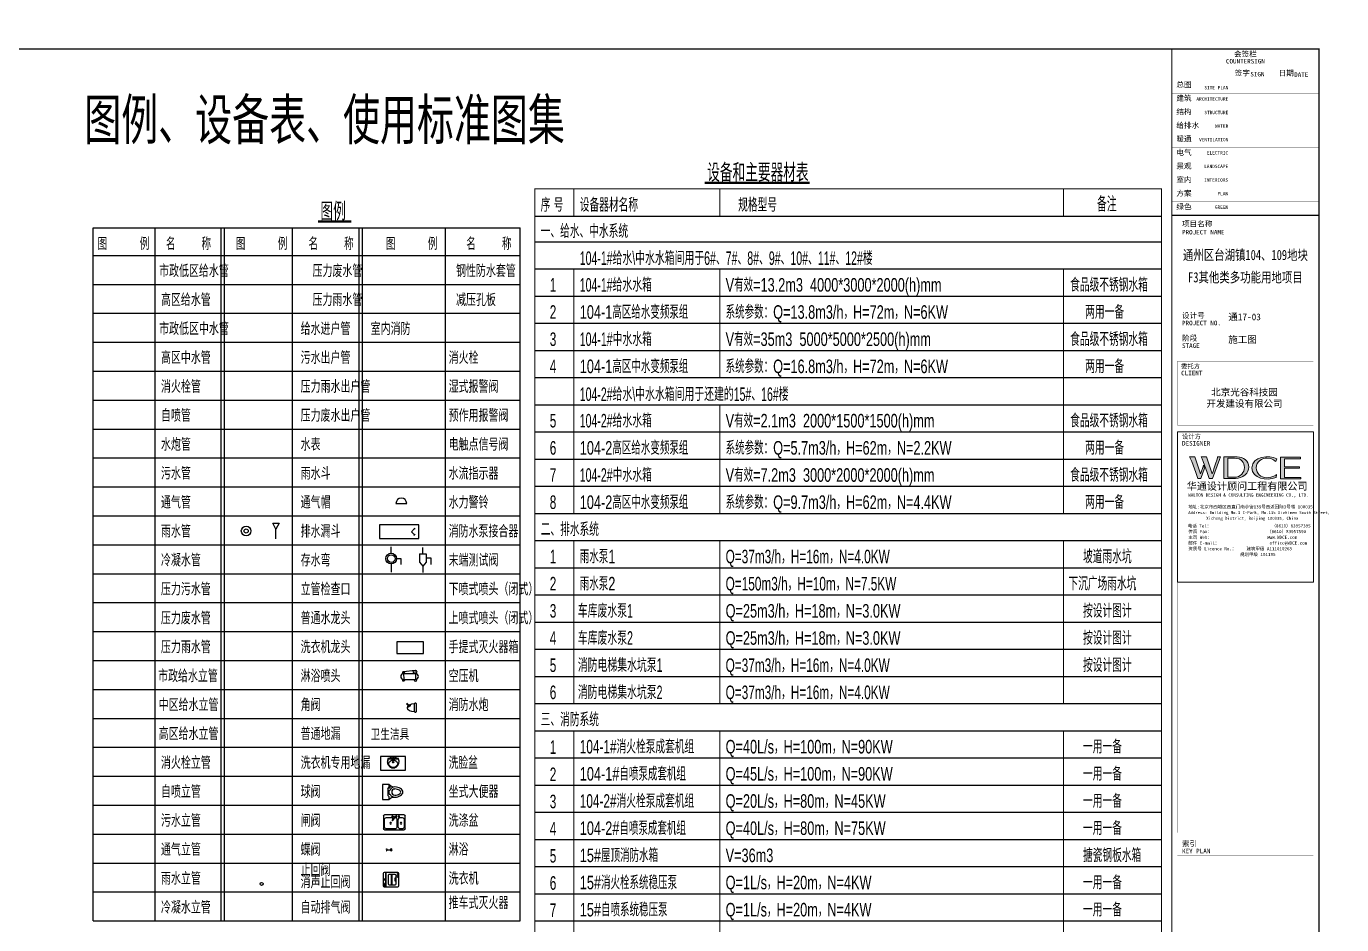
# Model space of a CAD drawing. Extents: x 332286 to 1463507, y -720758 to 86974.
# Drawn here: x 1036521 to 1094618, y -402018 to -362334 of the extents above; entities that cross this region are included whole.
import ezdxf
from ezdxf.enums import TextEntityAlignment as Align

# ---------------------------------------------------------------- set-up
doc = ezdxf.new("R2010")
doc.units = 0
doc.header["$LTSCALE"] = 1000
doc.header["$MEASUREMENT"] = 0
doc.layers.get('0').update_dxf_attribs({"linetype": 'CONTINUOUS'})
doc.layers.get('Defpoints').update_dxf_attribs({"linetype": 'CONTINUOUS'})
for name, color, linetype in [('EQUIP_消防', 7, 'CONTINUOUS'), ('FUR-厨具', 8, 'CONTINUOUS'), ('LVTRY', 8, 'CONTINUOUS'), ('M-E-水泵', 7, 'CONTINUOUS'), ('SHEET_LINE', 6, 'CONTINUOUS'), ('TEXT', 7, 'CONTINUOUS'), ('Y', 7, 'CONTINUOUS')]:
    doc.layers.add(name, color=color, linetype=linetype)
doc.styles.add('_HZTXT', font='fs.shx', dxfattribs={"width": 0.7, "bigfont": 'hztxt.shx'})
doc.styles.add('_JD', font='ros.shx', dxfattribs={"width": 0.65, "bigfont": 'JD.shx'})
doc.styles.add('HZ', font='txt', dxfattribs={"bigfont": 'hztxt'})
doc.styles.add('HZTXT', font='simplex.shx', dxfattribs={"width": 0.7, "height": 500, "bigfont": 'HZTXT.shx'})
doc.styles.get("Standard").update_dxf_attribs({"font": 'GBENOR', "bigfont": 'GBCBIG'})
doc.styles.add('X-104 9#平面绑定$0$图签信息$0$hwxh', font='STXIHEI.TTF')
doc.styles.add('X-104 9#平面绑定$0$图签信息$0$华文细黑', font='STXIHEI.TTF', dxfattribs={"height": 10})

# ---------------------------------------------------------------- blocks, each defined once
blk = doc.blocks.new('灭火器箱')
at = {"layer": 'EQUIP_消防'}
blk.add_lwpolyline([(0, 0), (595, 0), (595, 258), (0, 258)], close=True, dxfattribs=at)
blk = doc.blocks.new('$ATTACHMENT$00000308')
h = blk.add_hatch(color=0)
h.paths.add_polyline_path([(-179, 203, 1), (-166, 203, 1)])
h.paths.add_polyline_path([(169, 224, 1), (157, 224, 1)])
at = {"color": 0}
for p, q in [((-173, 231), (163, 274)), ((-173, 174), (-167, 0)), ((-173, 174), (173, 174)), ((-173, 0), (173, 0)), ((173, 174), (181, 0))]:
    blk.add_line(p, q, dxfattribs=at)
for centre, radius in [((-173, 203), 27.9), ((-173, 203), 6.37), ((163, 224), 50.5), ((178, -28), 27.9), ((163, 224), 6.37)]:
    blk.add_circle(centre, radius, dxfattribs=at)
at = {"color": 0, "ltscale": 20}
blk.add_circle((-173, -27), 27.9, dxfattribs=at)
at = {"color": 0}
for centre, start, end in [((-173, 87), 90, 270), ((173, 87), 270, 90)]:
    blk.add_arc(centre, 87.1, start, end, dxfattribs=at)
blk = doc.blocks.new('$lvtry$00000192')
at = {"color": 7}
for p, q in [((-108, -66, 0), (-109, 3, 0)), ((111, -66, 0), (110, 4, 0)), ((-256, -140, 0), (-264, -185, 0)), ((-264, -185, 0), (-264, -190, 0)), ((-256, -140, 0), (-246, -114, 0)), ((-236, -86, 0), (-246, -114, 0)), ((-234, -86, 0), (-26, -86, 0)), ((-143, -32, 0), (-74, -31, 0)), ((-42, -220, 0), (44, -219, 0)), ((-29, -62, 0), (-28, -68, 0)), ((-28, -68, 0), (-17, -160, 0)), ((-23, -21, 0), (-17, -160, 0)), ((-22, -40, 0), (1, -40, 0)), ((-17, -151, 0), (-1, -151, 0)), ((-17, -160, 0), (-1, -160, 0)), ((16, -151, 0), (-1, -151, 0)), ((15, -161, 0), (-1, -160, 0)), ((1, -263, 0), (0, -177, 0)), ((23, -40, 0), (1, -40, 0)), ((25, -22, 0), (15, -161, 0)), ((30, -62, 0), (15, -161, 0)), ((26, -86, 0), (244, -86, 0)), ((76, -31, 0), (145, -31, 0)), ((244, -86, 0), (272, -164, 0)), ((244, -86, 0), (264, -140, 0))]:
    blk.add_line(p, q, dxfattribs=at)
at = {"color": 7, "elevation": 0}
blk.add_lwpolyline([(-29, -62), (-249, -62), (-276, -148, 0.044851), (-281, -206, 0.06689), (-276, -244, 0.023023), (-257, -305, 0.044853), (-243, -334, 0.043799), (-214, -374, 0.044001), (-179, -408, 0.042834), (-139, -435, 0.043018), (-94, -456, 0.042273), (-46, -468, 0.042347), (3, -472, 0.04234), (52, -468, 0.042268), (100, -456, 0.043003), (145, -436, 0.042821), (186, -409, 0.043985), (221, -375, 0.043782), (250, -335, 0.044843), (274, -286, 0.059205), (284, -246, 0.030672), (287, -189, 0.04375), (284, -150), (284, -150), (284, -148), (256, -62), (30, -62), (30, -59), (25, -22), (1, -21), (-23, -21), (-29, -58)], format="xyb", close=True, dxfattribs=at)
at = {"color": 7}
for centre, radius in [((-108, -32, 0), 23.8), ((-108, -32, 0), 14.2), ((1, -220, 0), 28.5), ((1, -220, 0), 19), ((110, -31, 0), 23.8), ((110, -31, 0), 14.2)]:
    blk.add_circle(centre, radius, dxfattribs=at)
for centre, radius, start, end in [((-208, -295, 0), 22, 149.5466, 185.8883), ((-197, -294, 0), 33.4, 185.8883, 200.4186), ((-121, -266, 0), 114, 200.4186, 208.9861), ((7, -422, 0), 271, 137.4608, 149.5466), ((-48, -226, 0), 198, 208.9861, 220.7228), ((9, -177, 0), 272, 220.7228, 230.792), ((186, -586, 0), 514, 131.4907, 137.4608), ((2, -185, 0), 262, 230.792, 240.6116), ((-23, -350, 0), 199, 122.0285, 131.4907), ((-5, -378, 0), 232, 111.757, 122.0285), ((2, -186, 0), 261, 240.6116, 250.459), ((8, -413, 0), 269, 102.1867, 111.757), ((4, -179, 0), 268, 250.459, 260.1468), ((-38, -199, 0), 51, 92.3066, 102.1867), ((4, -180, 0), 267, 260.1468, 269.8461), ((-31, -377, 0), 229, 87.3151, 92.3066), ((0, -10, 0), 6.83, 79.8328, 278.7823), ((2, -10, 0), 6.83, 259.8328, 98.7823), ((4, -180, 0), 267, 269.8461, 279.544), ((42, -362, 0), 216, 92.3066, 95.9177), ((35, -183, 0), 37.4, 84.4115, 92.3066), ((19, -341, 0), 196, 72.8891, 84.4115), ((4, -179, 0), 268, 279.544, 289.2308), ((-5, -420, 0), 279, 63.1741, 72.8891), ((6, -186, 0), 261, 289.2308, 299.0751), ((42, -328, 0), 175, 53.2408, 63.1741), ((5, -185, 0), 262, 299.0751, 308.8916), ((-199, -650, 0), 577, 47.667, 53.2408), ((6, -186, 0), 261, 308.8916, 318.9572), ((6, -425, 0), 273, 33.1938, 47.667), ((31, -208, 0), 228, 318.9572, 329.6928), ((131, -266, 0), 112, 329.6928, 339.2553), ((211, -291, 0), 27.9, 352.9103, 33.1938), ((189, -288, 0), 49.9, 339.2553, 352.9103)]:
    blk.add_arc(centre, radius, start, end, dxfattribs=at)
for p in [(1, -40, 0), (1, -220, 0)]:
    blk.add_point(p, dxfattribs=at)
blk = doc.blocks.new('GFF')
at = {"color": 7}
for p, q in [((-2572300, 690926), (-2572400, 690926)), ((-2572363, 690926), (-2572363, 690951)), ((-2572363, 690951), (-2572300, 690951)), ((-2572263, 690876), (-2572313, 690926)), ((-2572263, 690876), (-2572013, 690876)), ((-2572213, 690926), (-2572213, 690954)), ((-2572063, 690926), (-2572213, 690926)), ((-2572063, 690926), (-2572063, 690954)), ((-2572013, 690876), (-2571963, 690926)), ((-2571876, 690926), (-2571963, 690926))]:
    blk.add_line(p, q, dxfattribs=at)
blk.add_lwpolyline([(-2571951, 691126, 0.063415), (-2571966, 691246, 0.076468), (-2572006, 691338, 0.107136), (-2572072, 691405, 0.147375), (-2572138, 691425, 0.147372), (-2572204, 691405, 0.107136), (-2572270, 691338, 0.076468), (-2572310, 691246, 0.063415), (-2572325, 691126, -0.252621), (-2572400, 690926), (-2572413, 690926), (-2572413, 690677), (-2571863, 690677), (-2571863, 690926), (-2571876, 690926, -0.252621)], format="xyb", close=True, dxfattribs=at)
for centre, radius, start, end in [((-2572138, 691126), 187, 180, 246.4218), ((-2572300, 690939), 12.5, 270, 90), ((-2571848, 691126), 403, 165.4858, 180), ((-2572138, 691126), 112, 180, 0), ((-2571991, 691163), 255, 147.9946, 165.4857), ((-2572081, 691219), 148, 123.5341, 147.9946), ((-2572138, 691305), 45.4, 56.466, 123.534), ((-2572195, 691219), 148, 32.0054, 56.4659), ((-2572285, 691163), 255, 14.5143, 32.0054), ((-2572138, 691126), 187, 293.5782, 0), ((-2572428, 691126), 403, 0, 14.5142)]:
    blk.add_arc(centre, radius, start, end, dxfattribs=at)
blk = doc.blocks.new('$迪奥二期平面$00000215')
at = {"layer": 'FUR-厨具', "color": 7, "linetype": 'ByBlock'}
for p, q in [((0, -381), (0, 381)), ((38, 419), (521, 419)), ((60, 3), (70, -15)), ((73, 39), (202, 87)), ((102, 305), (102, 50)), ((215, 65), (108, -22)), ((444, 381), (178, 381)), ((202, 87), (215, 65)), ((521, -25), (521, 305)), ((559, 381), (559, -381)), ((521, -419), (38, -419)), ((102, -229), (102, -305)), ((178, -102), (444, -102)), ((444, -152), (178, -152)), ((178, -381), (444, -381)), ((521, -305), (521, -229))]:
    blk.add_line(p, q, dxfattribs=at)
for centre, radius in [((64, 76), 25.4), ((311, 140), 31.8), ((64, -76), 25.4), ((64, -178), 25.4), ((311, -260), 31.8)]:
    blk.add_circle(centre, radius, dxfattribs=at)
for centre, radius, start, end in [((38, 381), 38.1, 90, 180), ((82, 15), 25.4, 110.5377, 210), ((178, 305), 76.2, 90, 180), ((444, 305), 76.2, 0, 90), ((521, 381), 38.1, 0, 90), ((38, -381), 38.1, 180, 270), ((92, -3), 25.4, 210, 309.4623), ((178, -25), 76.2, 180, 270), ((178, -229), 76.2, 90, 180), ((178, -305), 76.2, 180, 270), ((444, -25), 76.2, 270, 0), ((444, -229), 76.2, 0, 90), ((444, -305), 76.2, 270, 0), ((521, -381), 38.1, 270, 0)]:
    blk.add_arc(centre, radius, start, end, dxfattribs=at)
blk = doc.blocks.new('gravsfwe')
at = {"color": 7}
for p, q in [((36, -495), (244, -496)), ((36, -505), (244, -506))]:
    blk.add_line(p, q, dxfattribs=at)
for points in [[(58, -463), (58, -479), (36, -479), (36, -463)], [(58, -538), (58, -522), (36, -522), (36, -538)]]:
    blk.add_lwpolyline(points, close=True, dxfattribs=at)
for radius, start, end in [(40.6, 187.58296, 173.41974), (28.6, 190.82801, 170.65986)]:
    blk.add_arc((246, -500), radius, start, end, dxfattribs=at)
blk = doc.blocks.new('3rfdrfDZS')
at = {"layer": 'FUR-厨具', "color": 7}
for p, q in [((411307, 17928), (411307, 17451)), ((411821, 17965), (411343, 17965)), ((411760, 17415), (411760, 17965)), ((411778, 17415), (411778, 17965)), ((411857, 17451), (411857, 17928)), ((411408, 17854), (411408, 17525)), ((411423, 17641), (411423, 17739)), ((411423, 17739), (411450, 17739)), ((411450, 17641), (411423, 17641)), ((411646, 17891), (411444, 17891)), ((411444, 17488), (411646, 17488)), ((411450, 17739), (411450, 17641)), ((411560, 17891), (411560, 17488)), ((411576, 17891), (411576, 17488)), ((411682, 17525), (411682, 17854)), ((411810, 17553), (411828, 17553)), ((411810, 17519), (411810, 17553)), ((411828, 17519), (411810, 17519)), ((411820, 17710), (411857, 17710)), ((411820, 17710), (411820, 17670)), ((411820, 17670), (411857, 17670)), ((411828, 17553), (411828, 17519)), ((411343, 17415), (411821, 17415))]:
    blk.add_line(p, q, dxfattribs=at)
for centre, major_axis, start_param, end_param in [((411343, 17928), (0, 36.7), 0, 1.570796), ((411357, 17928), (0, -8.16), 4.712389, 10.995574), ((411821, 17928), (0, 36.7), -1.570796, 0), ((411343, 17451), (0, -36.7), 4.712389, 6.283185), ((411357, 17886), (0, -8.16), 4.712389, 10.995574), ((411357, 17830), (0, -8.16), 4.712389, 10.995574), ((411357, 17787), (0, -8.16), 4.712389, 10.995574), ((411444, 17854), (0, 36.7), 0, 1.570796), ((411444, 17525), (0, -36.7), 4.712389, 6.283185), ((411646, 17854), (0, -36.7), 1.570796, 3.141593), ((411646, 17525), (0, 36.7), 3.141593, 4.712389), ((411821, 17451), (0, 36.7), 3.141593, 4.712389), ((411839, 17690), (0, 12.7), 1.570796326782073, 7.853981633961659)]:
    blk.add_ellipse(centre, major_axis=major_axis, ratio=0.987793, start_param=start_param, end_param=end_param, dxfattribs=at)
blk.add_ellipse((411820, 17480), major_axis=(0, -21.5), ratio=0.987793, dxfattribs=at)
blk = doc.blocks.new('X-104 9#平面绑定$0$图签信息$0$WDCE Copyright200X')
at = {"const_width": 0.016}
blk.add_lwpolyline([(-10.6, 1.26, 1), (-11.4, 1.26, 1)], format="xyb", close=True, dxfattribs=at)
at = {"style": 'X-104 9#平面绑定$0$图签信息$0$华文细黑'}
for s, p in [('WDCE ', (-11.46, 0.5)), ('     Copyright ', (-3.51, 0.5))]:
    blk.add_text(s, height=1, dxfattribs=at).set_placement(p, align=Align.BOTTOM_RIGHT)
blk.add_text('c', height=0.6, dxfattribs=at).set_placement((-11.04, 1.35), align=Align.MIDDLE_CENTER)
blk.add_attdef('200X', text='', height=1, dxfattribs=at).set_placement((-0.45, 0.5), align=Align.BOTTOM_RIGHT)
blk = doc.blocks.new('X-104 9#平面绑定$0$图签信息$0$logo2')
h = blk.add_hatch(color=7)
h.paths.add_polyline_path([(19.02, -7.36), (15.84, -7.36), (15.84, -3.97), (18.97, -3.97), (18.97, -4.24), (16.46, -4.24), (16.46, -5.45), (18.81, -5.45), (18.81, -5.69), (16.47, -5.69), (16.47, -7.12), (19.02, -7.12)])
edge = h.paths.add_edge_path()
edge.add_spline(control_points=[(15.26, -4.21), (15.26, -4.21), (15.13, -4.65), (15.13, -4.65), (15.13, -4.65), (14.62, -4.1), (13.73, -4.1), (13.04, -4.1), (12.07, -4.54), (12.08, -5.62), (12.08, -6.49), (12.77, -7.16), (13.73, -7.17), (14.66, -7.17), (15.23, -6.68), (15.23, -6.68), (15.23, -6.68), (15.16, -7.11), (15.16, -7.11), (13.63, -7.7), (11.42, -7.29), (11.41, -5.64), (11.4, -3.72), (14.16, -3.66), (15.26, -4.21)], knot_values=[0, 0, 0, 0, 1, 1, 1, 2, 2, 2, 3, 3, 3, 4, 4, 4, 5, 5, 5, 6, 6, 6, 7, 7, 7, 8, 8, 8, 8], degree=3, periodic=0)
edge = h.paths.add_edge_path(flags=16)
edge.add_spline(control_points=[(10.23, -5.57), (10.23, -5.16), (10.12, -4.83), (9.9, -4.58), (9.63, -4.27), (9.23, -4.12), (8.69, -4.12), (8.69, -4.12), (7.64, -4.12), (7.64, -4.12), (7.64, -4.12), (7.64, -7.1), (7.64, -7.1), (7.64, -7.1), (8.66, -7.1), (8.66, -7.1), (9.13, -7.1), (9.52, -6.93), (9.82, -6.6), (10.09, -6.31), (10.23, -5.96), (10.23, -5.57)], knot_values=[0, 0, 0, 0, 1, 1, 1, 2, 2, 2, 3, 3, 3, 4, 4, 4, 5, 5, 5, 6, 6, 6, 7, 7, 7, 7], degree=3, periodic=0)
edge = h.paths.add_edge_path()
edge.add_spline(control_points=[(10.92, -5.51), (10.92, -5.96), (10.72, -6.37), (10.34, -6.72), (9.92, -7.1), (9.41, -7.29), (8.82, -7.29), (8.82, -7.29), (7.03, -7.29), (7.03, -7.29), (7.03, -7.29), (7.03, -3.92), (7.03, -3.92), (7.03, -3.92), (9.1, -3.92), (9.1, -3.92), (9.59, -3.92), (10.01, -4.06), (10.36, -4.34), (10.73, -4.64), (10.92, -5.03), (10.92, -5.51)], knot_values=[0, 0, 0, 0, 1, 1, 1, 2, 2, 2, 3, 3, 3, 4, 4, 4, 5, 5, 5, 6, 6, 6, 7, 7, 7, 7], degree=3, periodic=0)
at = {"lineweight": 0}
blk.add_lwpolyline([(19.02, -7.36), (15.84, -7.36), (15.84, -3.97), (18.97, -3.97), (18.97, -4.24), (16.46, -4.24), (16.46, -5.45), (18.81, -5.45), (18.81, -5.69), (16.47, -5.69), (16.47, -7.12), (19.02, -7.12), (19.02, -7.36)], dxfattribs=at)
for points, knots in [([(10.92, -5.51), (10.92, -5.96), (10.72, -6.37), (10.34, -6.72), (9.92, -7.1), (9.41, -7.29), (8.82, -7.29), (8.82, -7.29), (7.03, -7.29), (7.03, -7.29), (7.03, -7.29), (7.03, -3.92), (7.03, -3.92), (7.03, -3.92), (9.1, -3.92), (9.1, -3.92), (9.59, -3.92), (10.01, -4.06), (10.36, -4.34), (10.73, -4.64), (10.92, -5.03), (10.92, -5.51)], [0, 0, 0, 0, 1, 1, 1, 2, 2, 2, 3, 3, 3, 4, 4, 4, 5, 5, 5, 6, 6, 6, 7, 7, 7, 7]), ([(15.26, -4.21), (15.26, -4.21), (15.13, -4.65), (15.13, -4.65), (15.13, -4.65), (14.62, -4.1), (13.73, -4.1), (13.04, -4.1), (12.07, -4.54), (12.08, -5.62), (12.08, -6.49), (12.77, -7.16), (13.73, -7.17), (14.66, -7.17), (15.23, -6.68), (15.23, -6.68), (15.23, -6.68), (15.16, -7.11), (15.16, -7.11), (13.63, -7.7), (11.42, -7.29), (11.41, -5.64), (11.4, -3.72), (14.16, -3.66), (15.26, -4.21)], [0, 0, 0, 0, 1, 1, 1, 2, 2, 2, 3, 3, 3, 4, 4, 4, 5, 5, 5, 6, 6, 6, 7, 7, 7, 8, 8, 8, 8]), ([(10.23, -5.57), (10.23, -5.16), (10.12, -4.83), (9.9, -4.58), (9.63, -4.27), (9.23, -4.12), (8.69, -4.12), (8.69, -4.12), (7.64, -4.12), (7.64, -4.12), (7.64, -4.12), (7.64, -7.1), (7.64, -7.1), (7.64, -7.1), (8.66, -7.1), (8.66, -7.1), (9.13, -7.1), (9.52, -6.93), (9.82, -6.6), (10.09, -6.31), (10.23, -5.96), (10.23, -5.57)], [0, 0, 0, 0, 1, 1, 1, 2, 2, 2, 3, 3, 3, 4, 4, 4, 5, 5, 5, 6, 6, 6, 7, 7, 7, 7])]:
    blk.add_open_spline(points, degree=3, knots=knots, dxfattribs=at)
blk = doc.blocks.new('X-104 9#平面绑定$0$图签信息$0$logo1')
h = blk.add_hatch(color=8)
edge = h.paths.add_edge_path()
edge.add_spline(control_points=[(3.86, -5.21), (3.63, -5.88), (3.39, -6.56), (3.39, -6.56), (3.39, -6.56), (2.5, -3.91), (2.5, -3.91), (2.5, -3.91), (1.8, -3.91), (1.69, -3.91), (2.02, -4.39), (2.95, -7.27), (2.95, -7.27), (2.95, -7.27), (3.44, -7.27), (3.44, -7.27), (3.44, -7.27), (4.03, -5.66), (4.03, -5.66), (4.03, -5.66), (3.86, -5.21), (3.86, -5.21)], knot_values=[0, 0, 0, 0, 1, 1, 1, 2, 2, 2, 3, 3, 3, 4, 4, 4, 5, 5, 5, 6, 6, 6, 7, 7, 7, 7], degree=3, periodic=0)
h = blk.add_hatch(color=7)
edge = h.paths.add_edge_path()
edge.add_spline(control_points=[(6.04, -3.91), (6.09, -4.1), (5.2, -6.56), (5.2, -6.56), (5.2, -6.56), (4.3, -3.91), (4.3, -3.91), (4.3, -3.91), (3.6, -3.91), (3.49, -3.91), (3.82, -4.39), (4.75, -7.27), (4.75, -7.27), (4.75, -7.27), (5.24, -7.27), (5.24, -7.27), (5.24, -7.27), (6.33, -4.3), (6.33, -4.3), (6.33, -4.3), (6.48, -3.91), (6.48, -3.91), (6.48, -3.91), (6.21, -3.91), (6.04, -3.91)], knot_values=[0, 0, 0, 0, 1, 1, 1, 2, 2, 2, 3, 3, 3, 4, 4, 4, 5, 5, 5, 6, 6, 6, 7, 7, 7, 8, 8, 8, 8], degree=3, periodic=0)
at = {"color": 8, "lineweight": 0}
blk.add_open_spline([(3.86, -5.21), (3.63, -5.88), (3.39, -6.56), (3.39, -6.56), (3.39, -6.56), (2.5, -3.91), (2.5, -3.91), (2.5, -3.91), (1.8, -3.91), (1.69, -3.91), (2.02, -4.39), (2.95, -7.27), (2.95, -7.27), (2.95, -7.27), (3.44, -7.27), (3.44, -7.27), (3.44, -7.27), (4.03, -5.66), (4.03, -5.66), (4.03, -5.66), (3.86, -5.21), (3.86, -5.21)], degree=3, knots=[0, 0, 0, 0, 1, 1, 1, 2, 2, 2, 3, 3, 3, 4, 4, 4, 5, 5, 5, 6, 6, 6, 7, 7, 7, 7], dxfattribs=at)
at = {"lineweight": 0}
blk.add_open_spline([(6.04, -3.91), (6.09, -4.1), (5.2, -6.56), (5.2, -6.56), (5.2, -6.56), (4.3, -3.91), (4.3, -3.91), (4.3, -3.91), (3.6, -3.91), (3.49, -3.91), (3.82, -4.39), (4.75, -7.27), (4.75, -7.27), (4.75, -7.27), (5.24, -7.27), (5.24, -7.27), (5.24, -7.27), (6.33, -4.3), (6.33, -4.3), (6.33, -4.3), (6.48, -3.91), (6.48, -3.91), (6.48, -3.91), (6.21, -3.91), (6.04, -3.91)], degree=3, knots=[0, 0, 0, 0, 1, 1, 1, 2, 2, 2, 3, 3, 3, 4, 4, 4, 5, 5, 5, 6, 6, 6, 7, 7, 7, 8, 8, 8, 8], dxfattribs=at)
blk.add_blockref('X-104 9#平面绑定$0$图签信息$0$logo2', (0, 0))
blk = doc.blocks.new('X-104 9#平面绑定$0$图签信息$0$时间-logo')
at = {"layer": 'Defpoints', "lineweight": 0}
blk.add_lwpolyline([(0, -23.46), (-21.17, -23.46), (-21.17, 0), (0, 0), (0, -23.46)], dxfattribs=at)
blk.add_blockref('X-104 9#平面绑定$0$图签信息$0$logo1', (-20.97, 0))
at = {"style": 'X-104 9#平面绑定$0$图签信息$0$hwxh'}
for s, height, p in [('华通设计顾问工程有限公司 ', 1.15, (-19.73, -9.05)), ('WALTON DESIGN & CONSULTING ENGINEERING CO., LTD.', 0.5, (-19.5, -10.1)), ('地址:北京市西城区西直门南小街135号西派国际3号楼 100035', 0.5, (-19.48, -11.94)), ('电话 Tel：                        （8610）83957395 ', 0.5, (-19.56, -14.91)), ('Address: Building No.3 C-Park, No.135 Xizhimen South Street, ', 0.47, (-19.48, -12.83)), ('Xicheng District, Beijing 100035, China ', 0.47, (-16.69, -13.72)), ('传真 Fax：                      （8610）83957590 ', 0.5, (-19.48, -15.8)), ('主页 Web：                      www.WDCE.com ', 0.5, (-19.48, -16.69)), ('资质号 Licence No.：    建筑甲级 A111010265 ', 0.5, (-19.48, -18.47)), ('邮件 E-mail：                    office@WDCE.com ', 0.5, (-19.48, -17.58)), ('   规划甲级 101195', 0.5, (-12.6, -19.36))]:
    blk.add_text(s, height=height, dxfattribs=at).set_placement(p)
blk = doc.blocks.new('X-104 9#平面绑定$0$图签信息')
at = {"const_width": 0.5}
for points in [[(-65, 574), (-65, 500.5), (0, 500.5), (0, 574)], [(-65, 0), (0, 0), (0, 500.5), (-65, 500.5)]]:
    blk.add_lwpolyline(points, close=True, dxfattribs=at)
at = {"const_width": 0.05}
for points in [[(-65, 566.5), (0, 566.5)], [(-39.14, 566.5), (-39.14, 500.5)], [(-19.1, 566.5), (-19.1, 500.5)], [(-65, 560.5), (0, 560.5)], [(-65, 554.5), (0, 554.5)], [(-65, 548.5), (0, 548.5)], [(-65, 542.5), (0, 542.5)], [(-65, 536.5), (0, 536.5)], [(-65, 530.5), (0, 530.5)], [(-65, 524.5), (0, 524.5)], [(-65, 518.5), (0, 518.5)], [(-65, 512.5), (0, 512.5)], [(-65, 512.5), (0, 512.5)], [(-65, 506.5), (0, 506.5)], [(-65, 500.5), (0, 500.5)], [(-62.5, 450.87), (-2.5, 450.87)], [(-62.5, 440.87), (-2.5, 440.87)], [(-2.5, 407.85), (-2.5, 436.12), (-62.5, 436.12), (-62.5, 407.85)], [(-62.5, 407.85), (-2.5, 407.85)], [(-62.5, 404.92), (-62.5, 227.83)], [(-62.5, 404.92), (-2.5, 404.92)], [(-62.5, 227.83), (-2.5, 227.83), (-2.5, 404.92)], [(-57.5, 338.36), (-7.5, 338.36)], [(-57.5, 288.83), (-7.5, 288.83)], [(-57.5, 234.85), (-7.5, 234.85)], [(-62.5, 227.83), (-2.5, 227.83)], [(-62.5, 217.74), (-2.5, 217.74)], [(-62.5, 103.26), (-2.5, 103.26), (-2.5, 163.26), (-62.5, 163.26), (-62.5, 103.26)], [(-37.5, 163.26), (-37.5, 103.26)], [(-20, 163.26), (-20, 103.26)], [(-62.5, 155.76), (-2.5, 155.76)], [(-62.5, 148.26), (-2.5, 148.26)], [(-62.5, 140.76), (-2.5, 140.76)], [(-62.5, 133.26), (-2.5, 133.26)], [(-62.5, 125.76), (-2.5, 125.76)], [(-62.5, 118.26), (-2.5, 118.26)], [(-62.5, 110.76), (-2.5, 110.76)], [(-62.5, 98.5), (-2.5, 98.5), (-2.5, 10), (-62.5, 10), (-62.5, 98.5)], [(-62.5, 83.5), (-2.5, 83.5)], [(-62.5, 76), (-2.5, 76)], [(-62.5, 40), (-2.5, 40)], [(-37.5, 40), (-37.5, 26)], [(-62.5, 26), (-2.5, 26)], [(-62.5, 18), (-2.5, 18)]]:
    blk.add_lwpolyline(points, dxfattribs=at)
at = {"ltscale": 0.001, "xscale": 2.834689937531525, "yscale": 2.834689937531525, "zscale": 2.834689937531525}
blk.add_blockref('X-104 9#平面绑定$0$图签信息$0$时间-logo', (-2.5, 404.92), dxfattribs=at)
blk.add_blockref('X-104 9#平面绑定$0$图签信息$0$WDCE Copyright200X', (-2.5, 0)).add_auto_attribs({'200X': '2007'})
at = {"style": 'X-104 9#平面绑定$0$图签信息$0$华文细黑'}
for s, height, p in [('COUNTERSIGN', 2, (-32.5, 569.6)), ('会签栏', 2.4, (-32.5, 573))]:
    blk.add_text(s, height=height, dxfattribs=at).set_placement(p, align=Align.TOP_CENTER)
for s, height, p in [('签字', 2.4, (-37.22, 564.63)), ('SIGN', 2, (-30.32, 563.88)), ('日期', 2.4, (-17.79, 564.58)), ('DATE', 2, (-10.96, 563.7)), ('总图', 2.4, (-63, 559.5)), ('建筑', 2.4, (-63, 553.5)), ('结构', 2.4, (-63, 547.5)), ('给排水', 2.4, (-63, 541.5)), ('暖通', 2.4, (-63, 535.5)), ('电气', 2.4, (-63, 529.5)), ('景观', 2.4, (-63, 523.5)), ('室内', 2.4, (-63, 517.5)), ('方案', 2.4, (-63, 511.5)), ('绿色', 2.4, (-63, 505.5)), ('项目名称', 2.4, (-60.5, 498)), ('PROJECT NAME', 2, (-60.5, 494.08)), ('设计号', 2.4, (-60.54, 457.48)), ('PROJECT NO.', 2, (-60.5, 453.97)), ('阶段', 2.4, (-60.5, 447.47)), ('STAGE', 2, (-60.5, 443.97)), ('委托方', 2, (-60.9, 434.86)), ('CLIENT', 2, (-60.9, 431.86)), ('设计方', 2, (-60.5, 403.83)), ('DESIGNER', 2, (-60.5, 400.83)), ('索引', 2.4, (-60.5, 224.14)), ('KEY PLAN', 2, (-60.5, 220.74)), ('姓名', 2.4, (-35.5, 162.47)), ('签字', 2.4, (-15.81, 162.57)), ('NAME', 2, (-35.5, 158.96)), ('SIGN', 2, (-15.5, 159.2)), ('审定', 2.4, (-60.73, 154.81)), ('APPROVED BY', 2, (-60.5, 151.44)), ('审核', 2.4, (-60.95, 147.29)), ('设计主持人', 2.4, (-60.68, 139.76)), ('VERIFIED BY', 2, (-60.5, 143.91)), ('DESIGN CHIEF', 2, (-60.5, 136.19)), ('专业负责人', 2.4, (-60.67, 132.26)), ('DISCIPLINE CHIEF', 2, (-60.5, 128.98)), ('校对', 2.4, (-60.5, 124.76)), ('CHECKED BY', 2, (-60.5, 121.37)), ('设计人', 2.4, (-60.5, 117.26)), ('DESIGN BY', 2, (-60.5, 113.83)), ('制图人', 2.4, (-60.61, 109.76)), ('DRAWN BY', 2, (-60.5, 106.5)), ('SPECIALTY', 2, (-61.23, 94.38)), ('专业', 2.4, (-61.23, 97.93)), ('子项', 2.4, (-60.88, 82.92)), ('SUB ITEM', 2, (-60.88, 79.5)), ('图名', 2.4, (-60.91, 75.41)), ('DRAWING TITLES', 2, (-60.91, 72)), ('比例', 2.4, (-61.56, 39.42)), ('SCALE', 2, (-61.19, 36)), ('SHEET NO.', 2, (-36.1, 36)), ('图纸编号', 2.4, (-36.1, 39.32)), ('版本号', 2.4, (-61, 25.03)), ('EDITION', 2, (-61.06, 21.61)), ('日期', 2.4, (-61, 16.68)), ('DATE', 2, (-60.5, 13.26))]:
    blk.add_text(s, height=height, dxfattribs=at).set_placement(p, align=Align.TOP_LEFT)
for s, p in [('ARCHITECTURE', (-40.06, 552.7)), ('SITE PLAN', (-40.06, 557.7)), ('STRUCTURE', (-40.06, 546.7)), ('WATER', (-40.06, 540.7)), ('VENTILATION', (-40.06, 534.7)), ('ELECTRIC', (-40.14, 528.89)), ('LANDSCAPE', (-40.14, 522.89)), ('INTERIORS', (-40.14, 516.89)), ('PLAN', (-40.14, 510.89)), ('GREEN', (-40.14, 504.89))]:
    blk.add_text(s, height=1.5, dxfattribs=at).set_placement(p, align=Align.TOP_RIGHT)
at = {"color": 4, "style": 'X-104 9#平面绑定$0$图签信息$0$华文细黑', "width": 0.75}
for s, p in [('通州区台湖镇104、109地块', (-32.5, 480.78)), ('F3其他类多功能用地项目', (-32.5, 470.91))]:
    blk.add_text(s, height=4.5, dxfattribs=at).set_placement(p, align=Align.CENTER)
at = {"color": 4, "style": 'X-104 9#平面绑定$0$图签信息$0$华文细黑'}
for s, p in [('A', (-32.53, 19.4)), ('2019.03', (-32.53, 11.84))]:
    blk.add_text(s, height=3, dxfattribs=at).set_placement(p, align=Align.CENTER)
at = {"style": 'X-104 9#平面绑定$0$图签信息$0$华文细黑', "oblique": 20}
for s, p in [('除特别注明外，所有尺寸是以毫米制', (-32.5, 6.5)), ('尺寸以标注为准不得量取，所有尺寸需在现场校核准确', (-32.5, 4))]:
    blk.add_text(s, height=1.5, dxfattribs=at).set_placement(p, align=Align.MIDDLE_CENTER)
at = {"color": 4, "ltscale": 0.001, "char_height": 3, "width": 58.4895, "style": 'X-104 9#平面绑定$0$图签信息$0$华文细黑'}
for s, insert, attachment_point in [('通17-03', (-40.06, 455.51), 4), ('施工图', (-40.06, 445.51), 4), ('北京光谷科技园\\P开发建设有限公司', (-32.9, 419.71), 5)]:
    blk.add_mtext(s, dxfattribs=dict(at, insert=insert, attachment_point=attachment_point))
blk = doc.blocks.new('X-104 9#平面绑定$0$图签-A1')
blk.add_blockref('X-104 9#平面绑定$0$图签信息', (0, 0))

msp = doc.modelspace()

# ---------------------------------------------------------------- linework, layer by layer
for p, q in [((1053641.8, -384496.4), (1053668.8, -384523.4)), ((1053695.4, -384550), (1053668.8, -384523.4)), ((1053641.3, -384819.1), (1053668.8, -384791.6)), ((1053695.8, -384764.7), (1053668.8, -384791.6))]:
    msp.add_line(p, q)
msp.add_lwpolyline([(1053864.1, -384354.1), (1052125.2, -384354.1), (1052125.2, -384961), (1053864.1, -384961)], close=True)
msp.add_lwpolyline([(1053668.8, -384791.6), (1053534.7, -384657.5), (1053668.8, -384523.4)])
msp.add_circle((1046914.1, -400215.6), 67.3)
at = {"layer": 'LVTRY', "elevation": 0}
msp.add_lwpolyline([(1053271.6, -394588.7), (1052171.6, -394588.7), (1052171.6, -395188.7), (1053271.6, -395188.7)], close=True, dxfattribs=at)
at = {"layer": 'SHEET_LINE'}
for points, const_width in [([(1010515.6, -421736.2), (1094615.6, -421736.2), (1094615.6, -362336.2), (1010515.6, -362336.2)], 5), ([(1087115.6, -363336.2), (1013015.6, -363336.2), (1013015.6, -420736.2), (1087115.6, -420736.2)], 50)]:
    msp.add_lwpolyline(points, close=True, dxfattribs=dict(at, const_width=const_width))
at = {"layer": 'TEXT'}
for p, q in [((1058979.8, -370717.6), (1086656.4, -370717.6)), ((1058979.8, -371849.2), (1086656.4, -371849.2)), ((1058979.8, -373049.2), (1086656.4, -373049.2)), ((1058979.8, -374249.2), (1086656.4, -374249.2)), ((1058979.8, -375449.2), (1086656.4, -375449.2)), ((1058979.8, -376649.2), (1086656.4, -376649.2)), ((1058979.8, -377849.2), (1086656.4, -377849.2)), ((1058979.8, -379049.2), (1086656.4, -379049.2)), ((1058979.8, -380249.2), (1086656.4, -380249.2)), ((1058979.8, -381449.2), (1086656.4, -381449.2)), ((1058979.8, -382649.2), (1086656.4, -382649.2)), ((1058979.8, -383849.2), (1086656.4, -383849.2)), ((1058979.8, -385049.2), (1086656.4, -385049.2)), ((1058979.8, -386249.2), (1086656.4, -386249.2)), ((1058979.8, -387449.2), (1086656.4, -387449.2)), ((1058979.8, -388649.2), (1086656.4, -388649.2)), ((1058979.8, -389849.2), (1086656.4, -389849.2)), ((1058979.8, -391049.2), (1086656.4, -391049.2)), ((1058979.8, -392249.2), (1086656.4, -392249.2)), ((1058979.8, -393449.2), (1086656.4, -393449.2)), ((1058979.8, -394649.2), (1086656.4, -394649.2)), ((1058979.8, -395849.2), (1086656.4, -395849.2)), ((1058979.8, -397049.2), (1086656.4, -397049.2)), ((1058979.8, -398249.2), (1086656.4, -398249.2)), ((1058979.8, -399449.2), (1086656.4, -399449.2)), ((1058979.8, -400649.2), (1086656.4, -400649.2)), ((1058979.8, -401849.2), (1086656.4, -401849.2))]:
    msp.add_line(p, q, dxfattribs=at)
at = {"layer": 'TEXT', "const_width": 40}
msp.add_lwpolyline([(1058979.8, -369517.6), (1086656.4, -369517.6), (1086656.4, -417449.2), (1058979.8, -417449.2)], close=True, dxfattribs=at)
at = {"layer": 'TEXT'}
for points, const_width in [([(1060706.9, -369517.6), (1060706.9, -370717.6)], 40), ([(1066485, -369244.6), (1071115.6, -369244.6)], 100), ([(1067148.2, -369517.6), (1067148.2, -370717.6)], 40), ([(1082330.4, -369517.6), (1082330.4, -370717.6)], 40), ([(1049406.1, -370959.6), (1050869.9, -370959.6)], 100), ([(1060706.9, -373049.2), (1060706.9, -383849.2)], 40), ([(1067148.2, -373049.2), (1067148.2, -377849.2)], 40), ([(1082330.4, -373049.2), (1082330.4, -383849.2)], 40), ([(1067148.2, -379049.2), (1067148.2, -383849.2)], 40), ([(1060706.9, -385049.2), (1060706.9, -392249.2)], 40), ([(1067148.2, -385049.2), (1067148.2, -392249.2)], 40), ([(1082330.4, -385049.2), (1082330.4, -392249.2)], 40), ([(1060706.9, -393449.2), (1060706.9, -417449.2)], 40), ([(1067148.2, -393449.2), (1067148.2, -417449.2)], 40), ([(1082330.4, -393449.2), (1082330.4, -417449.2)], 40)]:
    msp.add_lwpolyline(points, dxfattribs=dict(at, const_width=const_width))
at = {"layer": 'Y', "linetype": 'Continuous'}
for p, q in [((1039470.9, -371232.5), (1058330.6, -371232.5)), ((1039470.9, -401849.2), (1039470.9, -371232.5)), ((1042212.2, -401849.2), (1042212.2, -371232.5)), ((1045123.3, -401849.2), (1045123.3, -371232.5)), ((1045267.2, -401849.2), (1045267.2, -371232.5)), ((1048274.2, -401849.2), (1048274.2, -371232.5)), ((1051223.8, -401849.2), (1051223.8, -371232.5)), ((1051367.7, -401849.2), (1051367.7, -371232.5)), ((1055034.9, -401849.2), (1055034.9, -371232.5)), ((1058330.6, -401849.2), (1058330.6, -371232.5)), ((1039470.9, -372455.2), (1058330.6, -372455.2)), ((1039470.9, -372455.2), (1058330.6, -372455.2)), ((1039470.9, -373733.2), (1058330.6, -373733.2)), ((1039470.9, -375011.2), (1058330.6, -375011.2)), ((1039470.9, -376289.2), (1058330.6, -376289.2)), ((1039470.9, -377567.2), (1058330.6, -377567.2)), ((1039470.9, -378845.2), (1058330.6, -378845.2)), ((1039470.9, -380123.2), (1058330.6, -380123.2)), ((1039470.9, -381401.2), (1058330.6, -381401.2)), ((1039470.9, -382679.2), (1058330.6, -382679.2)), ((1052845.1, -383410.5), (1053324.3, -383410.5)), ((1039470.9, -383957.2), (1058330.6, -383957.2)), ((1047543.9, -384539.7), (1047416.1, -384284.1)), ((1047416.1, -384284.1), (1047684.5, -384284.1)), ((1047684.5, -384284.1), (1047543.9, -384542.7)), ((1047543.9, -384970.7), (1047543.9, -384542.7)), ((1039470.9, -385235.2), (1058330.6, -385235.2)), ((1052637.7, -385610.2), (1052637.7, -385327.9)), ((1053889.9, -385631.8), (1053889.9, -386004)), ((1053889.9, -385631.8), (1054179.3, -385631.8)), ((1054034.6, -385631.8), (1054034.6, -385356.3)), ((1054179.3, -385631.8), (1054179.3, -386004)), ((1052637.7, -386082.7), (1052637.7, -386440.1)), ((1052873.9, -385846.4), (1053056.8, -385846.4)), ((1053056.8, -385846.4), (1053056.8, -386109.3)), ((1053889.9, -386004), (1054034.6, -386182.4)), ((1054179.3, -386004), (1054034.6, -386182.4)), ((1054034.6, -386182.4), (1054034.6, -386459.1)), ((1054179.3, -385817.9), (1054386.5, -385817.9)), ((1054386.5, -385817.9), (1054386.5, -386114.2)), ((1039470.9, -386513.2), (1058330.6, -386513.2)), ((1039470.9, -386513.2), (1058330.6, -386513.2)), ((1039470.9, -387791.2), (1058330.6, -387791.2)), ((1039470.9, -387791.2), (1058330.6, -387791.2)), ((1039470.9, -389069.2), (1058330.6, -389069.2)), ((1039470.9, -390347.2), (1058330.6, -390347.2)), ((1039470.9, -391625.2), (1058330.6, -391625.2)), ((1053339.6, -392241.3, -2.3), (1053315.7, -392265.3, -2.3)), ((1053315.7, -392265.3, -2.3), (1053392.4, -392342, -2.3)), ((1053417.5, -392319.2, -2.3), (1053339.6, -392241.3, -2.3)), ((1053403.7, -392405.4, -2.3), (1053380.3, -392392.6, -2.3)), ((1053493.6, -392346.9, -2.3), (1053483.5, -392310.6, -2.3)), ((1053671.4, -392244.7, -2.3), (1053685.6, -392231.5, -2.3)), ((1053671.4, -392621.3, -2.3), (1053671.4, -392244.7, -2.3)), ((1053671.4, -392621.3, -2.3), (1053685.6, -392634.5, -2.3)), ((1053685.6, -392231.5, -2.3), (1053701.9, -392231.5, -2.3)), ((1053701.9, -392634.5, -2.3), (1053685.6, -392634.5, -2.3)), ((1053718.2, -392231.5, -2.3), (1053701.9, -392231.5, -2.3)), ((1053701.9, -392634.5, -2.3), (1053718.2, -392634.5, -2.3)), ((1053749.4, -392260.5, -2.3), (1053718.2, -392231.5, -2.3)), ((1053749.4, -392605.6, -2.3), (1053718.2, -392634.5, -2.3)), ((1053749.4, -392605.6, -2.3), (1053749.4, -392260.5, -2.3)), ((1039470.9, -392903.2), (1058330.6, -392903.2)), ((1039470.9, -394181.2), (1058330.6, -394181.2)), ((1039470.9, -395459.2), (1058330.6, -395459.2)), ((1039470.9, -396737.2), (1058330.6, -396737.2)), ((1039470.9, -398015.2), (1058330.6, -398015.2)), ((1039470.9, -399293.2), (1058330.6, -399293.2)), ((1039470.9, -400571.2), (1058330.6, -400571.2)), ((1039470.9, -401849.2), (1058330.6, -401849.2))]:
    msp.add_line(p, q, dxfattribs=at)
for centre, radius in [((1046230.6, -384625.7), 213), ((1046230.6, -384625.7), 91.6), ((1052637.7, -385846.4), 236.2), ((1052637.7, -385846.4), 168)]:
    msp.add_circle(centre, radius, dxfattribs=at)
msp.add_arc((1053084.7, -383410.5), 239.6, 0, 180, dxfattribs=at)
at = {"layer": 'Y', "linetype": 'Continuous', "extrusion": (3.42164e-68, 2.46686e-70, -1)}
for centre, major_axis, ratio, start_param, end_param in [((1053671.4, -392433, -2.3), (-318.7, 0), 0.5907733, 4.712389, 7.8539816), ((1053615, -392432.7, -2.3), (-244.2, 0), 0.5929162, 0.2804689, 1.0024851), ((1053616.1, -392438.6, -2.3), (-222.7, 0), 0.493091, 0.3067429, 0.9883786)]:
    msp.add_ellipse(centre, major_axis=major_axis, ratio=ratio, start_param=start_param, end_param=end_param, dxfattribs=at)

# ---------------------------------------------------------------- block references
for name, p, xscale, yscale, zscale in [('X-104 9#平面绑定$0$图签-A1', (1093615.6, -420736.2), 100, 100, 100), ('灭火器箱', (1052879.7, -390043.4), 2, 2, 2)]:
    msp.add_blockref(name, p, dxfattribs=dict(xscale=xscale, yscale=yscale, zscale=zscale))
at = {"layer": 'FUR-厨具', "xscale": -1.18110236217035, "yscale": 1.145454545447137, "zscale": 1.2, "rotation": 90}
msp.add_blockref('$迪奥二期平面$00000215', (1052775.4, -397169.8), dxfattribs=at)
at = {"layer": 'FUR-厨具', "xscale": -1.200000000011642, "yscale": 1.200000000011642, "zscale": 1.2}
msp.add_blockref('3rfdrfDZS', (1546532.7, -421257.1), dxfattribs=at)
at = {"layer": 'LVTRY', "xscale": 0.9107142857392319, "yscale": 1.023255813983269}
msp.add_blockref('$lvtry$00000192', (1052721.6, -394608.7, 0), dxfattribs=at)
at = {"layer": 'LVTRY', "xscale": 1.200000000011642, "yscale": 1.200000000011642, "zscale": 1.200000000011642, "rotation": 270}
msp.add_blockref('GFF', (223442.2, -3482725.4), dxfattribs=at)
at = {"layer": 'LVTRY'}
msp.add_blockref('gravsfwe', (1052389.2, -398211.2), dxfattribs=at)
at = {"layer": 'M-E-水泵', "xscale": 1.5, "yscale": 1.5, "zscale": 1.5}
msp.add_blockref('$ATTACHMENT$00000308', (1053445.4, -391185), dxfattribs=at)

# ---------------------------------------------------------------- texts
at = {"style": 'HZ', "width": 0.7}
for s, p in [('设备和主要器材表', (1066592.8, -369200)), ('图例', (1049513.9, -370914.9))]:
    msp.add_text(s, height=800, dxfattribs=at).set_placement(p)
at = {"layer": 'TEXT'}
for s, height, style, width, p in [('图例、设备表、使用标准图集', 2040.816, '_HZTXT', 0.8, (1039081.1, -367541.5)), ('序 号', 600, '_JD', 0.65, (1059239.4, -370523.2)), ('设备器材名称', 600, '_JD', 0.65, (1060966.4, -370523.2)), ('规格型号', 600, '_JD', 0.65, (1067961.3, -370523.2)), ('备注', 663.27, '_JD', 0.65, (1083811.4, -370523.2)), ('一、给水、中水系统', 600, '_JD', 0.65, (1059239.4, -371682.7)), ('104-1#给水\\中水水箱间用于6#、7#、8#、9#、10#、11#、12#楼', 600, '_JD', 0.58, (1060966.4, -372875.3)), ('1', 600, '_JD', 0.65, (1059640, -374054.9)), ('104-1#给水水箱', 600, '_JD', 0.58, (1060966.4, -374054.9)), ('V有效=13.2m3  4000*3000*2000(h)mm', 600, '_JD', 0.7, (1067407.8, -374054.9)), ('食品级不锈钢水箱', 600, '_JD', 0.65, (1082626, -374054.9)), ('2', 600, '_JD', 0.65, (1059640, -375254.9)), ('104-1高区给水变频泵组', 600, '_JD', 0.7, (1060966.4, -375254.9)), ('系统参数：Q=13.8m3/h，H=72m，N=6KW', 600, '_JD', 0.7, (1067407.8, -375254.9)), ('两用一备', 600, '_JD', 0.65, (1083289.5, -375254.9)), ('3', 600, '_JD', 0.65, (1059640, -376454.9)), ('104-1#中水水箱', 600, '_JD', 0.58, (1060966.4, -376454.9)), ('V有效=35m3  5000*5000*2500(h)mm', 600, '_JD', 0.7, (1067407.8, -376454.9)), ('食品级不锈钢水箱', 600, '_JD', 0.65, (1082626, -376454.9)), ('104-1高区中水变频泵组', 600, '_JD', 0.7, (1060966.4, -377654.9)), ('系统参数：Q=16.8m3/h，H=72m，N=6KW', 600, '_JD', 0.7, (1067407.8, -377654.9)), ('两用一备', 600, '_JD', 0.65, (1083289.5, -377654.9)), ('4', 600, '_JD', 0.65, (1059640, -377654.9)), ('104-2#给水\\中水水箱间用于还建的15#、16#楼', 600, '_JD', 0.58, (1060966.4, -378884.9)), ('5', 600, '_JD', 0.65, (1059640, -380054.9)), ('104-2#给水水箱', 600, '_JD', 0.58, (1060966.4, -380054.9)), ('V有效=2.1m3  2000*1500*1500(h)mm', 600, '_JD', 0.7, (1067407.8, -380054.9)), ('食品级不锈钢水箱', 600, '_JD', 0.65, (1082626, -380054.9)), ('6', 600, '_JD', 0.65, (1059640, -381254.9)), ('104-2高区给水变频泵组', 600, '_JD', 0.7, (1060966.4, -381254.9)), ('系统参数：Q=5.7m3/h，H=62m，N=2.2KW', 600, '_JD', 0.7, (1067407.8, -381254.9)), ('两用一备', 600, '_JD', 0.65, (1083289.5, -381254.9)), ('7', 600, '_JD', 0.65, (1059640, -382454.9)), ('104-2#中水水箱', 600, '_JD', 0.58, (1060966.4, -382454.9)), ('V有效=7.2m3  3000*2000*2000(h)mm', 600, '_JD', 0.7, (1067407.8, -382454.9)), ('食品级不锈钢水箱', 600, '_JD', 0.65, (1082626, -382454.9)), ('8', 600, '_JD', 0.65, (1059640, -383654.9)), ('104-2高区中水变频泵组', 600, '_JD', 0.7, (1060966.4, -383654.9)), ('系统参数：Q=9.7m3/h，H=62m，N=4.4KW', 600, '_JD', 0.7, (1067407.8, -383654.9)), ('两用一备', 600, '_JD', 0.65, (1083289.5, -383654.9)), ('二、排水系统', 600, '_JD', 0.65, (1059239.4, -384854.9)), ('1', 600, '_JD', 0.65, (1059640, -386054.9)), ('雨水泵1', 600, '_JD', 0.7, (1060966.4, -386054.9)), ('Q=37m3/h，H=16m，N=4.0KW', 600, '_JD', 0.65, (1067407.8, -386054.9)), ('坡道雨水坑', 600, '_JD', 0.65, (1083194.3, -386054.9)), ('2', 600, '_JD', 0.65, (1059640, -387254.9)), ('雨水泵2', 600, '_JD', 0.7, (1060966.4, -387254.9)), ('Q=150m3/h，H=10m，N=7.5KW', 600, '_JD', 0.65, (1067407.8, -387254.9)), ('下沉广场雨水坑', 600, '_JD', 0.65, (1082548.4, -387254.9)), ('3', 600, '_JD', 0.65, (1059640, -388454.9)), ('车库废水泵1', 600, '_JD', 0.58, (1060880, -388454.9)), ('Q=25m3/h，H=18m，N=3.0KW', 600, '_JD', 0.7, (1067407.8, -388454.9)), ('按设计图计', 600, '_JD', 0.65, (1083194.3, -388454.9)), ('4', 600, '_JD', 0.65, (1059640, -389654.9)), ('车库废水泵2', 600, '_JD', 0.58, (1060880, -389654.9)), ('Q=25m3/h，H=18m，N=3.0KW', 600, '_JD', 0.7, (1067407.8, -389654.9)), ('按设计图计', 600, '_JD', 0.65, (1083194.3, -389654.9)), ('5', 600, '_JD', 0.65, (1059640, -390854.9)), ('消防电梯集水坑泵1', 600, '_JD', 0.58, (1060880, -390854.9)), ('Q=37m3/h，H=16m，N=4.0KW', 600, '_JD', 0.65, (1067407.8, -390854.9)), ('按设计图计', 600, '_JD', 0.65, (1083194.3, -390854.9)), ('6', 600, '_JD', 0.65, (1059640, -392054.9)), ('消防电梯集水坑泵2', 600, '_JD', 0.58, (1060880, -392054.9)), ('Q=37m3/h，H=16m，N=4.0KW', 600, '_JD', 0.65, (1067407.8, -392054.9)), ('三、消防系统', 600, '_JD', 0.65, (1059239.4, -393254.9)), ('1', 600, '_JD', 0.65, (1059640, -394476.1)), ('104-1#消火栓泵成套机组', 600, '_JD', 0.65, (1060966.4, -394454.9)), ('Q=40L/s，H=100m，N=90KW', 600, '_JD', 0.7, (1067407.8, -394454.9)), ('一用一备', 600, '_JD', 0.65, (1083194.3, -394454.9)), ('洗脸盆', 550, '_JD', 0.65, (1055174.7, -395139.7)), ('104-1#自喷泵成套机组', 600, '_JD', 0.7, (1060966.4, -395654.9)), ('Q=45L/s，H=100m，N=90KW', 600, '_JD', 0.7, (1067407.8, -395654.9)), ('一用一备', 600, '_JD', 0.65, (1083194.3, -395654.9)), ('2', 600, '_JD', 0.65, (1059640, -395676.1)), ('104-2#消火栓泵成套机组', 600, '_JD', 0.65, (1060966.4, -396854.9)), ('Q=20L/s，H=80m，N=45KW', 600, '_JD', 0.7, (1067407.8, -396854.9)), ('一用一备', 600, '_JD', 0.65, (1083194.3, -396854.9)), ('3', 600, '_JD', 0.65, (1059640, -396876.1)), ('4', 600, '_JD', 0.65, (1059640, -398076.1)), ('104-2#自喷泵成套机组', 600, '_JD', 0.7, (1060966.4, -398054.9)), ('Q=40L/s，H=80m，N=75KW', 600, '_JD', 0.7, (1067407.8, -398054.9)), ('一用一备', 600, '_JD', 0.65, (1083194.3, -398054.9)), ('5', 600, '_JD', 0.65, (1059640, -399276.1)), ('15#屋顶消防水箱', 600, '_JD', 0.7, (1060966.4, -399254.9)), ('V=36m3', 600, '_JD', 0.7, (1067407.8, -399254.9)), ('搪瓷钢板水箱', 600, '_JD', 0.65, (1083194.3, -399254.9)), ('6', 600, '_JD', 0.65, (1059640, -400476.1)), ('15#消火栓系统稳压泵', 600, '_JD', 0.7, (1060966.4, -400454.9)), ('一用一备', 600, '_JD', 0.65, (1083194.3, -400454.9)), ('7', 600, '_JD', 0.65, (1059640, -401676.1)), ('15#自喷系统稳压泵', 600, '_JD', 0.7, (1060966.4, -401654.9)), ('一用一备', 600, '_JD', 0.65, (1083194.3, -401654.9))]:
    msp.add_text(s, height=height, dxfattribs=dict(at, style=style, width=width)).set_placement(p)
at = {"layer": 'TEXT', "color": 2, "style": '_JD', "width": 0.7}
for p in [(1067407.8, -400454.9), (1067407.8, -401654.9)]:
    msp.add_text('Q=1L/s，H=20m，N=4KW', height=600, dxfattribs=at).set_placement(p)
at = {"layer": 'Y', "linetype": 'Continuous', "style": 'HZTXT', "width": 0.7}
for s, p in [('图     例', (1039672.1, -372214.3)), ('名    称', (1042686.8, -372214.3)), ('图     例', (1045770.6, -372214.3)), ('名    称', (1048984.2, -372214.3)), ('图     例', (1052398.4, -372214.3)), ('名    称', (1055953.6, -372214.3))]:
    msp.add_text(s, height=550, dxfattribs=at).set_placement(p)
at = {"layer": 'Y', "linetype": 'Continuous'}
for s, height, p in [('市政低区给水管', 550, (1042384.7, -373413.7)), ('压力废水管', 550, (1049163.4, -373413.7)), ('钢性防水套管', 550, (1055500.4, -373413.7)), ('高区给水管', 550, (1042467.6, -374691.7)), ('压力雨水管', 550, (1049163.4, -374691.7)), ('减压孔板', 550, (1055500.4, -374691.7)), ('市政低区中水管', 550, (1042384.7, -375969.7)), ('给水进户管', 550, (1048637.3, -375969.7)), ('室内消防', 550, (1051730.9, -375969.7)), ('高区中水管', 550, (1042467.6, -377247.7)), ('污水出户管', 550, (1048637.3, -377247.7)), ('消火栓', 550, (1055174.7, -377247.7)), ('消火栓管', 550, (1042467.6, -378525.7)), ('压力雨水出户管', 550, (1048637.3, -378525.7)), ('湿式报警阀', 550, (1055174.7, -378525.7)), ('自喷管', 550, (1042467.6, -379803.7)), ('压力废水出户管', 550, (1048637.3, -379803.7)), ('预作用报警阀', 550, (1055174.7, -379803.7)), ('水炮管', 550, (1042467.6, -381081.7)), ('水表', 550, (1048637.3, -381081.7)), ('电触点信号阀', 550, (1055174.7, -381081.7)), ('污水管', 550, (1042467.6, -382359.7)), ('雨水斗', 550, (1048637.3, -382359.7)), ('水流指示器', 550, (1055174.7, -382359.7)), ('通气管', 550, (1042467.6, -383637.7)), ('通气帽', 550, (1048637.3, -383637.7)), ('水力警铃', 550, (1055174.7, -383637.7)), ('雨水管', 550, (1042467.6, -384915.7)), ('排水漏斗', 550, (1048637.3, -384915.7)), ('消防水泵接合器', 550, (1055174.7, -384915.7)), ('冷凝水管', 550, (1042467.6, -386193.7)), ('存水弯', 550, (1048637.3, -386193.7)), ('末端测试阀', 550, (1055174.7, -386193.7)), ('压力污水管', 550, (1042467.6, -387471.7)), ('立管检查口', 550, (1048637.3, -387471.7)), ('下喷式喷头（闭式）', 550, (1055174.7, -387471.7)), ('压力废水管', 550, (1042467.6, -388749.7)), ('普通水龙头', 550, (1048637.3, -388749.7)), ('上喷式喷头（闭式）', 550, (1055174.7, -388749.7)), ('压力雨水管', 550, (1042467.6, -390027.7)), ('洗衣机龙头', 550, (1048637.3, -390027.7)), ('手提式灭火器箱', 550, (1055174.7, -390027.7)), ('市政给水立管', 550, (1042339.4, -391305.7)), ('淋浴喷头', 550, (1048637.3, -391305.7)), ('空压机', 550, (1055174.7, -391305.7)), ('中区给水立管', 550, (1042367.1, -392583.7)), ('角阀', 550, (1048637.3, -392583.7)), ('消防水炮', 550, (1055174.7, -392583.7)), ('高区给水立管', 550, (1042367.1, -393861.7)), ('普通地漏', 550, (1048637.3, -393861.7)), ('卫生洁具', 500, (1051730.9, -393861.7)), ('消火栓立管', 550, (1042467.6, -395139.7)), ('洗衣机专用地漏', 550, (1048637.3, -395139.7)), ('自喷立管', 550, (1042467.6, -396417.7)), ('球阀', 550, (1048637.3, -396417.7)), ('坐式大便器', 550, (1055174.7, -396417.7)), ('污水立管', 550, (1042467.6, -397695.7)), ('闸阀', 550, (1048637.3, -397695.7)), ('洗涤盆', 550, (1055174.7, -397695.7)), ('通气立管', 550, (1042467.6, -398973.7)), ('蝶阀', 550, (1048637.3, -398973.7)), ('淋浴', 550, (1055174.7, -398973.7)), ('雨水立管', 550, (1042467.6, -400251.7)), ('止回阀', 550, (1048637.3, -399868)), ('洗衣机', 550, (1055174.7, -400251.7)), ('消声止回阀', 550, (1048637.3, -400408.5)), ('推车式灭火器', 550, (1055174.7, -401331.2)), ('冷凝水立管', 550, (1042467.6, -401529.7)), ('自动排气阀', 550, (1048637.3, -401529.7))]:
    msp.add_text(s, height=height, dxfattribs=at).set_placement(p)

doc.saveas('drawing.dxf')
